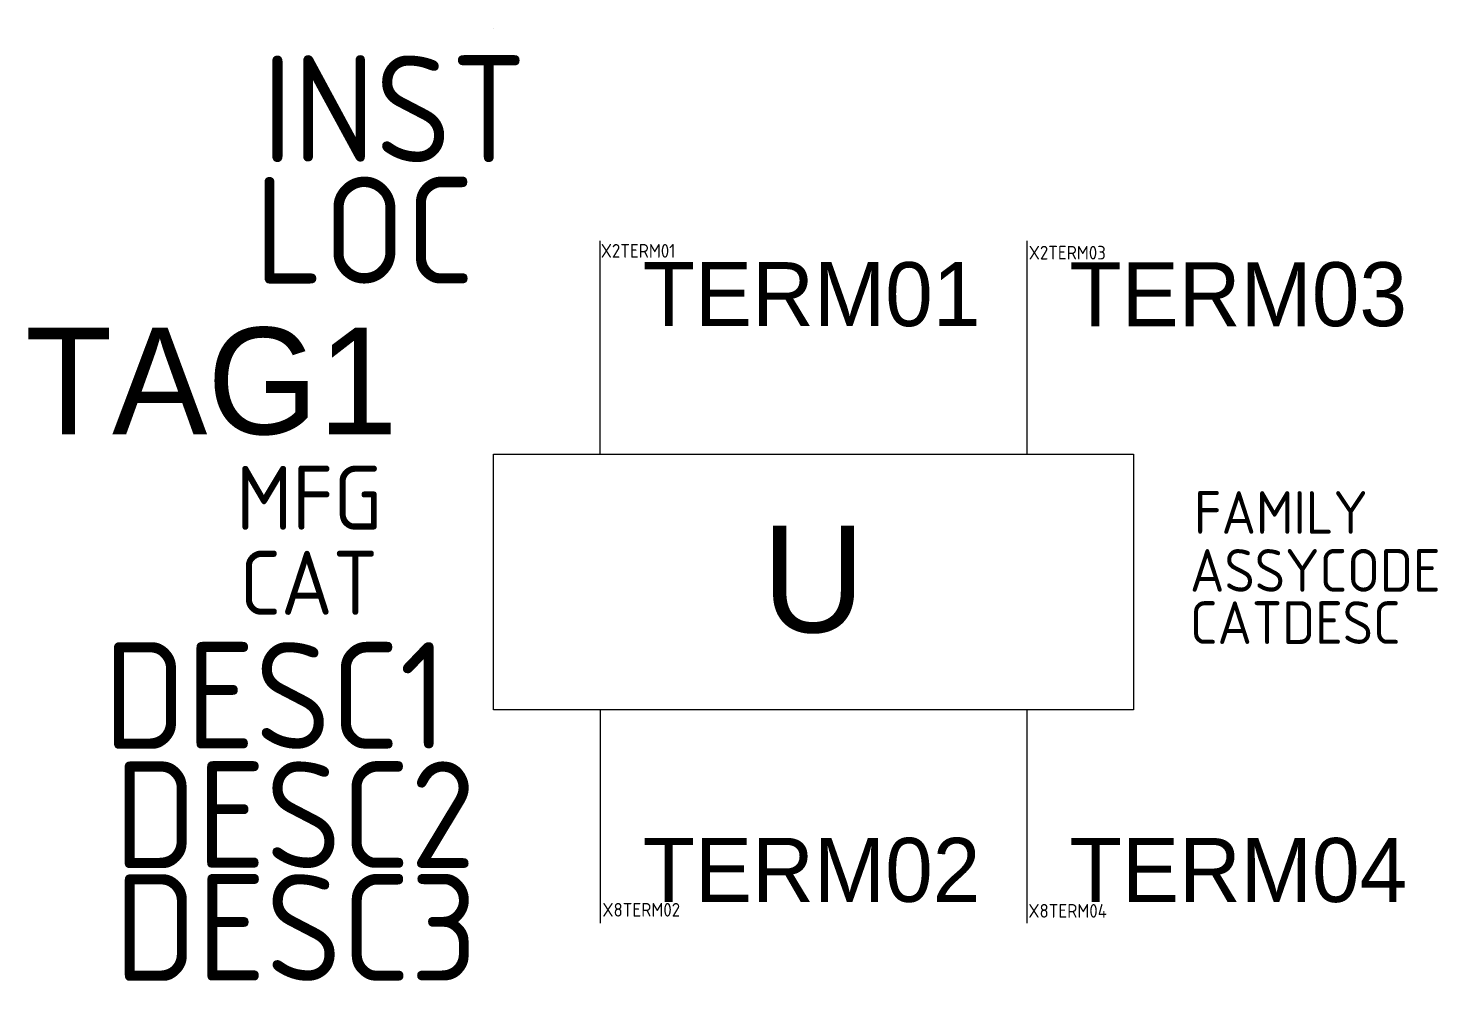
# Model space of a CAD drawing. Header units: millimetres. Extents: x -18.4 to 14.6, y -9.9 to 12.5.
import ezdxf
from ezdxf.enums import TextEntityAlignment as Align

# ---------------------------------------------------------------- set-up
doc = ezdxf.new("R2010")
doc.units = ezdxf.units.MM
doc.styles.add('WD_IEC', font='isocp2.shx', dxfattribs={"width": 0.9, "height": 4})

msp = doc.modelspace()

# ---------------------------------------------------------------- linework, layer by layer
for p, q in [((-5, 2.5), (-5, 7.5)), ((5, 7.5), (5, 2.5)), ((-5, -3.5), (-5, -8.5)), ((5, -3.5), (5, -8.5))]:
    msp.add_line(p, q)
for points in [[(-7.493, 12.489), (-7.493, 12.489), (-7.493, 12.489), (-7.493, 12.489)], [(-7.5, 2.5), (7.5, 2.5), (7.5, -3.5), (-7.5, -3.5)]]:
    msp.add_lwpolyline(points, close=True)

# ---------------------------------------------------------------- texts
at = {"style": 'WD_IEC', "flags": 1}
for tag, text, height, p in [('INST', '', 2.5, (-6.725, 9.348)), ('LOC', '', 2.5, (-7.943, 6.5)), ('MFG', 'ACKO', 1.5, (-10.104, 0.725)), ('CAT', 'РН', 1.5, (-10.205, -1.267)), ('DESC1', '', 2.5, (-8.577, -4.41)), ('DESC2', '', 2.5, (-7.918, -7.207)), ('DESC3', '', 2.5, (-7.867, -9.852))]:
    msp.add_attdef(tag, text=text, height=height, dxfattribs=at).set_placement(p, align=Align.RIGHT)
for tag, p, s, height in [('X2TERM01', (-4.982, 7.107), '', 0.32), ('X2TERM03', (5.048, 7.064), '', 0.32), ('FAMILY', (8.92, 0.632), 'CR_ACKO', 1), ('ASSYCODE', (8.825, -0.727), '', 1), ('CATDESC', (8.825, -1.951), '', 1), ('X8TERM02', (-4.944, -8.346), '', 0.32), ('X8TERM04', (5.039, -8.371), '', 0.32)]:
    msp.add_attdef(tag, p, s, height=height, dxfattribs=at)
for tag, p, s in [('TERM01', (-4, 5.502), '1'), ('TERM03', (5.998, 5.5), 'N'), ('TERM02', (-4.001, -8), '2'), ('TERM04', (6.003, -8.003), 'N')]:
    msp.add_attdef(tag, p, s, height=1.5)
msp.add_attdef('TAG1', text='K', height=2.5).set_placement((-9.745, 2.967), align=Align.RIGHT)
msp.add_attdef('U', text='<U<', height=2.5).set_placement((0.004, -1.679), align=Align.CENTER)

doc.saveas('drawing.dxf')
